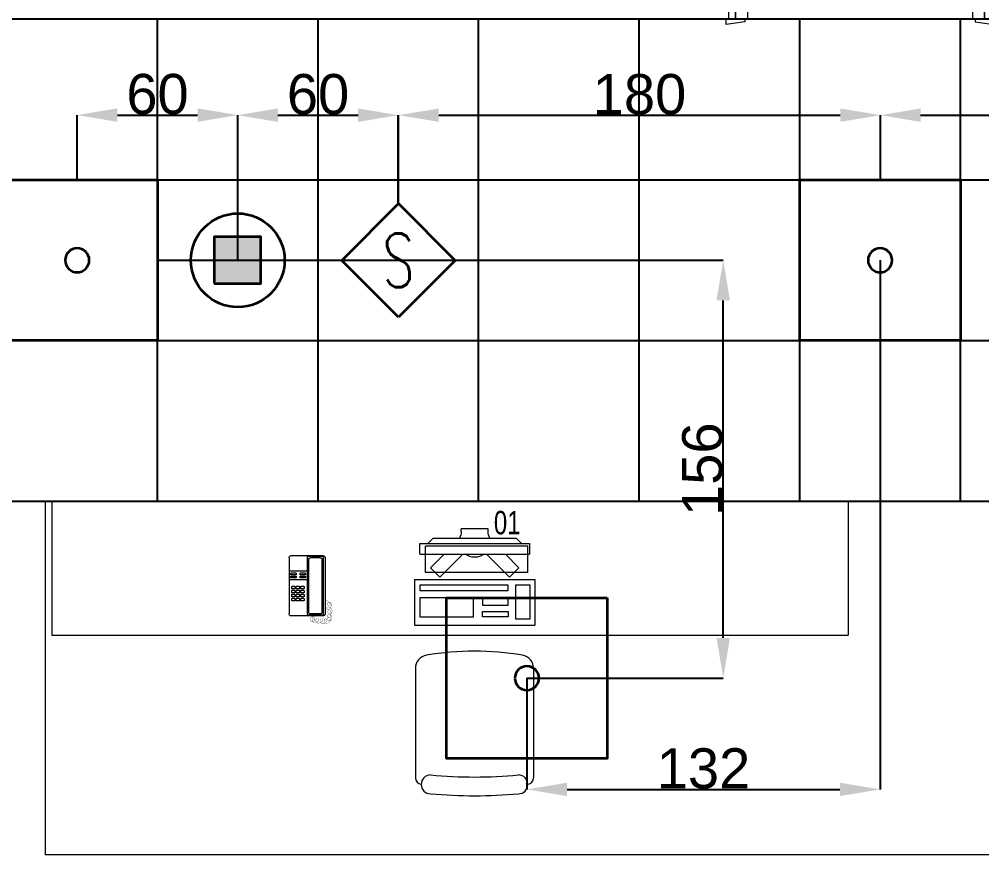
# Model space of a CAD drawing. Header units: inches. Extents: x -12418 to 57169, y -29325 to 19878.
# Drawn here: x 14101 to 17698, y -4067 to -947 of the extents above; entities that cross this region are included whole.
import ezdxf
from ezdxf.enums import TextEntityAlignment as Align

# ---------------------------------------------------------------- set-up
doc = ezdxf.new("R2010")
doc.units = ezdxf.units.IN
doc.header["$LTSCALE"] = 25
doc.header["$MEASUREMENT"] = 0
doc.header["$PDMODE"] = 3
doc.layers.get('0').update_dxf_attribs({"color": 8})
doc.layers.get('Defpoints').update_dxf_attribs({"color": 8})
for name, color, linetype, lineweight in [('00-Ground Floor$0$72_EGR_EQP_TAG', 142, 'Continuous', 5), ('00-Ground Floor$0$LOADING', 253, 'Continuous', 5), ('00-Ground Floor$0$Walls', 251, 'Continuous', 5), ('00-Ground Floor$0$Wooden Joinery', 251, 'Continuous', 5), ('E-DIM', 6, 'Continuous', 18), ('E-LITE-CIRC-NUMB', 6, 'Continuous', 25), ('E-LITE-CLNG', 150, 'Continuous', 35), ('E-LITE-CTRL', 6, 'Continuous', 25), ('F-ALRM-CLNG @ 100', 33, 'Continuous', 35), ('T-INTC-CLNG @ 100', 33, 'Continuous', 35), ('T-INTC-DEVC-NUMB', 2, 'Continuous', 25)]:
    doc.layers.add(name, color=color, linetype=linetype, lineweight=lineweight)
doc.layers.add('00-Ground Floor$0$False Ceiling', color=251, linetype='Continuous')
doc.styles.add('00-Ground Floor$0$X3G_ENTITY_257CFD', font='swisscl.ttf', dxfattribs={"height": 200})
doc.styles.add('DC_Simplex', font='SIMPLEX.shx', dxfattribs={"width": 0.7})
doc.styles.get("Standard").update_dxf_attribs({"font": 'arial.ttf'})
doc.dimstyles.get("Standard").update_dxf_attribs({"dimtxt": 150, "dimasz": 150, "dimexe": 0.18, "dimexo": 0.0625, "dimgap": 1, "dimtad": 1, "dimdec": 0, "dimlfac": 0.1, "dimzin": 0, "dimdsep": 46, "dimtxsty": 'Standard', "dimcen": 0.09, "dimclrd": 256, "dimclrt": 7, "dimadec": 0, "dimazin": 0, "dimtfac": 1, "dimtdec": 0, "dimtofl": 0, "dimtmove": 0, "dimatfit": 3, "dimfxl": 1, "dimtolj": 1, "dimtzin": 0, "dimarcsym": 0})

# ---------------------------------------------------------------- blocks, each defined once
blk = doc.blocks.new('00-Ground Floor$0$A$C72370EFE')
at = {"layer": '00-Ground Floor$0$Wooden Joinery'}
for p, q in [((-0.01, -0.03), (-0.01, -0.07)), ((0, -0.03), (-0.01, -0.03)), ((0.04, -0.03), (0.05, -0.03)), ((0.05, -0.03), (0.05, -0.07)), ((-0.05, -0.07), (-0.05, -0.16)), ((-0.03, -0.07), (-0.03, -0.16)), ((-0.01, -0.04), (-0.02, -0.04)), ((-0.01, -0.06), (-0.02, -0.06)), ((0, -0.07), (-0.01, -0.07)), ((0.04, -0.07), (0.05, -0.07)), ((0.05, -0.04), (0.06, -0.04)), ((0.05, -0.06), (0.06, -0.06)), ((0.07, -0.07), (0.07, -0.16)), ((0.09, -0.07), (0.09, -0.16)), ((-0.01, -0.17), (-0.02, -0.17)), ((-0.01, -0.17), (-0.01, -0.19)), ((0.05, -0.17), (0.06, -0.17)), ((0.05, -0.17), (0.05, -0.19)), ((-0.01, -0.19), (-0.02, -0.19)), ((0.05, -0.19), (0.06, -0.19))]:
    blk.add_line(p, q, dxfattribs=at)
for centre, radius, start, end in [((-0.02, -0.07), 0.03, 90, 180), ((-0.02, -0.07), 0.01, 90, 180), ((0.06, -0.07), 0.03, 0, 90), ((0.06, -0.07), 0.01, 0, 90), ((-0.02, -0.16), 0.03, 180, 270), ((-0.02, -0.16), 0.01, 180, 270), ((0.06, -0.16), 0.01, 270, 0), ((0.06, -0.16), 0.03, 270, 0)]:
    blk.add_arc(centre, radius, start, end, dxfattribs=at)
blk = doc.blocks.new('00-Ground Floor$0$A$C5DAD61B4')
at = {"layer": '00-Ground Floor$0$Wooden Joinery'}
for points in [[(80, 959.1), (80, 969.1), (10, 979.1), (10, 959.1)], [(940, 959.1), (940, 969.1), (1010, 979.1), (1010, 959.1)], [(70, 859.1), (70, 849.1), (0, 839.1), (0, 859.1)], [(120, 859.1), (120, 0), (80, 0), (80, 859.1)], [(950, 859.1), (950, 849.1), (1020, 839.1), (1020, 859.1)]]:
    blk.add_lwpolyline(points, close=True, dxfattribs=at)
for points in [[(45, 859.1), (45, 959.1), (20, 959.1), (20, 859.1), (45, 859.1)], [(45, 859.1), (80, 859.1), (80, 899.1), (90, 899.1), (90, 959.1), (45, 959.1), (45, 859.1)], [(975, 859.1), (940, 859.1), (940, 899.1), (930, 899.1), (930, 959.1), (975, 959.1), (975, 859.1)], [(975, 859.1), (975, 959.1), (1000, 959.1), (1000, 859.1), (975, 859.1)]]:
    blk.add_lwpolyline(points, dxfattribs=at)
blk.add_arc((80, 859.1), 860, 272.666, 0, dxfattribs=at)
at = {"layer": '00-Ground Floor$0$Wooden Joinery', "xscale": 999.9999999998854, "yscale": 999.9999999998854, "zscale": 999.9999999998854, "rotation": 180}
blk.add_blockref('00-Ground Floor$0$A$C72370EFE', (120, 0), dxfattribs=at)
blk = doc.blocks.new('00-Ground Floor$0$DM20079-P')
at = {"color": 0}
for p, q in [((-0.0686, 0.217), (-0.0686, 0.008)), ((-0.0616, 0.225), (0.0594, 0.225)), ((-0.0616, 0.225), (-0.0616, 0)), ((-0.0616, 0.222), (-0.0016, 0.222)), ((-0.0496, 0.2175), (-0.0136, 0.2175)), ((-0.0016, 0.225), (-0.0016, 0)), ((0.0664, 0.217), (0.0664, 0.008)), ((-0.0616, 0.212), (-0.0565, 0.212)), ((-0.0566, 0.2105), (-0.0566, 0.0145)), ((-0.0068, 0.212), (-0.0016, 0.212)), ((-0.0066, 0.2105), (-0.0066, 0.0145)), ((-0.0016, 0.1675), (0.0664, 0.1675)), ((-0.0016, 0.135), (0.0664, 0.135)), ((-0.0616, 0.013), (-0.0565, 0.013)), ((-0.0616, 0.003), (-0.0016, 0.003)), ((-0.0594, 0), (0.0594, 0)), ((-0.0496, 0.0075), (-0.0136, 0.0075)), ((-0.0068, 0.013), (-0.0016, 0.013))]:
    blk.add_line(p, q, dxfattribs=at)
for points in [[(0.0074, 0.1605, 0.414214), (0.0054, 0.1585), (0.0054, 0.1555, 0.414214), (0.0074, 0.1535), (0.0234, 0.1535, 0.414214), (0.0254, 0.1555), (0.0254, 0.1585, 0.414214), (0.0234, 0.1605)], [(0.0234, 0.142, 0.414214), (0.0254, 0.144), (0.0254, 0.147, 0.414214), (0.0234, 0.149), (0.0074, 0.149, 0.414214), (0.0054, 0.147), (0.0054, 0.144, 0.414214), (0.0074, 0.142)], [(0.0574, 0.1535, 0.414214), (0.0594, 0.1555), (0.0594, 0.1585, 0.414214), (0.0574, 0.1605), (0.0414, 0.1605, 0.414214), (0.0394, 0.1585), (0.0394, 0.1555, 0.414214), (0.0414, 0.1535)], [(0.0574, 0.142, 0.414214), (0.0594, 0.144), (0.0594, 0.147, 0.414214), (0.0574, 0.149), (0.0414, 0.149, 0.414214), (0.0394, 0.147), (0.0394, 0.144, 0.414214), (0.0414, 0.142)], [(0.0104, 0.103, 0.414214), (0.0124, 0.101), (0.0204, 0.101, 0.414214), (0.0224, 0.103), (0.0224, 0.109, 0.414214), (0.0204, 0.111), (0.0124, 0.111, 0.414214), (0.0104, 0.109)], [(0.0274, 0.103, 0.414214), (0.0294, 0.101), (0.0374, 0.101, 0.414214), (0.0394, 0.103), (0.0394, 0.109, 0.414214), (0.0374, 0.111), (0.0294, 0.111, 0.414214), (0.0274, 0.109)], [(0.0444, 0.103, 0.414214), (0.0464, 0.101), (0.0544, 0.101, 0.414214), (0.0564, 0.103), (0.0564, 0.109, 0.414214), (0.0544, 0.111), (0.0464, 0.111, 0.414214), (0.0444, 0.109)], [(0.0104, 0.088, 0.414214), (0.0124, 0.086), (0.0204, 0.086, 0.414214), (0.0224, 0.088), (0.0224, 0.094, 0.414214), (0.0204, 0.096), (0.0124, 0.096, 0.414214), (0.0104, 0.094)], [(0.0104, 0.073, 0.414214), (0.0124, 0.071), (0.0204, 0.071, 0.414214), (0.0224, 0.073), (0.0224, 0.079, 0.414214), (0.0204, 0.081), (0.0124, 0.081, 0.414214), (0.0104, 0.079)], [(0.0274, 0.088, 0.414214), (0.0294, 0.086), (0.0374, 0.086, 0.414214), (0.0394, 0.088), (0.0394, 0.094, 0.414214), (0.0374, 0.096), (0.0294, 0.096, 0.414214), (0.0274, 0.094)], [(0.0274, 0.073, 0.414214), (0.0294, 0.071), (0.0374, 0.071, 0.414214), (0.0394, 0.073), (0.0394, 0.079, 0.414214), (0.0374, 0.081), (0.0294, 0.081, 0.414214), (0.0274, 0.079)], [(0.0444, 0.088, 0.414214), (0.0464, 0.086), (0.0544, 0.086, 0.414214), (0.0564, 0.088), (0.0564, 0.094, 0.414214), (0.0544, 0.096), (0.0464, 0.096, 0.414214), (0.0444, 0.094)], [(0.0444, 0.073, 0.414214), (0.0464, 0.071), (0.0544, 0.071, 0.414214), (0.0564, 0.073), (0.0564, 0.079, 0.414214), (0.0544, 0.081), (0.0464, 0.081, 0.414214), (0.0444, 0.079)], [(0.0104, 0.058, 0.414214), (0.0124, 0.056), (0.0204, 0.056, 0.414214), (0.0224, 0.058), (0.0224, 0.064, 0.414214), (0.0204, 0.066), (0.0124, 0.066, 0.414214), (0.0104, 0.064)], [(0.0274, 0.058, 0.414214), (0.0294, 0.056), (0.0374, 0.056, 0.414214), (0.0394, 0.058), (0.0394, 0.064, 0.414214), (0.0374, 0.066), (0.0294, 0.066, 0.414214), (0.0274, 0.064)], [(0.0444, 0.058, 0.414214), (0.0464, 0.056), (0.0544, 0.056, 0.414214), (0.0564, 0.058), (0.0564, 0.064, 0.414214), (0.0544, 0.066), (0.0464, 0.066, 0.414214), (0.0444, 0.064)]]:
    blk.add_lwpolyline(points, format="xyb", close=True, dxfattribs=at)
at = {"color": 0, "const_width": 0.001}
blk.add_lwpolyline([(-0.0686, 0.059, 0.184574), (-0.0861, 0.0478, 1.44364), (-0.0769, 0.0452, 0.837915), (-0.0907, 0.0465, 0.30536), (-0.0835, 0.0248, 1.584726), (-0.0815, 0.034, 0.253153), (-0.094, 0.0228, 0.874198), (-0.0776, 0.0142, 0.915253), (-0.0897, 0.0168, 0.223821), (-0.0874, -0.0011, 1.703343), (-0.0796, 0.005, 0.588962), (-0.0934, -0.0114, 0.717795), (-0.0769, -0.0108, 0.983104), (-0.0875, -0.0075, 0.326362), (-0.0815, -0.0259, 0.758716), (-0.0657, -0.0134, 0.906186), (-0.0743, -0.016, 0.189488), (-0.067, -0.0272, 0.7948), (-0.0506, -0.0127, 1.223996), (-0.0585, -0.0193, 0.072149), (-0.0473, -0.0259, 0.645886), (-0.0341, -0.0134, 1.366917), (-0.042, -0.0193, 0.078415), (-0.0315, -0.0246, 0.723006), (-0.0229, -0.0127, 1.105484), (-0.0289, -0.018, 0.327892), (-0.017, -0.0193, 0.446638), (-0.0144, -0.0068, 0.327263), (-0.0269, -0.0029, 1.240441), (-0.0229, -0.0094, 0.611307), (-0.0278, 0.0075)], format="xyb", dxfattribs=at)
at = {"color": 0}
for centre, radius, start, end in [((-0.0605, 0.217), 0.00813, 97.9633, 179.6649), ((-0.0496, 0.2105), 0.007, 90, 180), ((-0.0136, 0.2105), 0.007, 0, 90), ((0.0582, 0.217), 0.00813, 0.3351, 82.0367), ((-0.0605, 0.008), 0.00813, 180.3351, 277.9633), ((-0.0496, 0.0145), 0.007, 180, 270), ((-0.0136, 0.0145), 0.007, 270, 0), ((0.0582, 0.008), 0.00813, 277.9633, 359.6649)]:
    blk.add_arc(centre, radius, start, end, dxfattribs=at)
blk = doc.blocks.new('00-Ground Floor$0$GF21021-P')
for p, q in [((-0.2207, 0.4756), (-0.2207, 0.0675)), ((0.2205, 0.4756), (0.2205, 0.0675))]:
    blk.add_line(p, q)
for centre, radius, start, end in [((-0.0001, -0.5295), 1.0695, 80.3671, 99.6329), ((-0.1707, 0.4756), 0.05, 99.6329, 180), ((0.1705, 0.4756), 0.05, 0, 80.3671), ((-0.1643, 0.0425), 0.0351, 90, 270), ((0, 1.8467), 1.7767, 264.6946, 275.3053), ((0.1641, 0.0425), 0.0351, 270, 90), ((-0.1957, 0.0675), 0.025, 180, 261.4721), ((0.1955, 0.0675), 0.025, 278.5279, 0), ((0, 1.8314), 1.8314, 264.8532, 275.147)]:
    blk.add_arc(centre, radius, start, end)
blk = doc.blocks.new('00-Ground Floor$0$ITCWLS1-P')
at = {"layer": '00-Ground Floor$0$LOADING'}
for p, q in [((-0.17, 0.45), (-0.17, 0)), ((-0.17, 0.45), (0, 0.45)), ((0, 0.45), (0, 0)), ((-0.3251, 0.38, 0), (-0.3051, 0.4, 0)), ((-0.2651, 0.43, 0), (-0.3051, 0.43, 0)), ((-0.3051, 0.43, 0), (-0.3051, 0.02, 0)), ((-0.197, 0.4094), (-0.295, 0.4094)), ((-0.295, 0.0264), (-0.295, 0.4094)), ((-0.2651, 0.43, 0), (-0.2651, 0.02, 0)), ((-0.197, 0.0264), (-0.197, 0.4094)), ((-0.1496, 0.4305), (-0.1291, 0.4305)), ((-0.1291, 0.4305), (-0.1291, 0.4089)), ((-0.3251, 0.38, 0), (-0.3251, 0.07, 0)), ((-0.3503, 0.275), (-0.3596, 0.275)), ((-0.3596, 0.175), (-0.3596, 0.275)), ((-0.3503, 0.175), (-0.3596, 0.175)), ((-0.3251, 0.07, 0), (-0.3051, 0.05, 0)), ((-0.3051, 0.02, 0), (-0.2651, 0.02, 0)), ((-0.197, 0.0264), (-0.295, 0.0264)), ((-0.17, 0), (0, 0))]:
    blk.add_line(p, q, dxfattribs=at)
at = {"layer": '00-Ground Floor$0$LOADING', "extrusion": (2.48281e-10, 3.18408e-10, -1)}
for p, q in [((-0.2651, 0.3395), (-0.2144, 0.3902)), ((-0.1791, 0.3548), (-0.2144, 0.3902)), ((-0.2651, 0.2688), (-0.1791, 0.3548))]:
    blk.add_line(p, q, dxfattribs=at)
at = {"layer": '00-Ground Floor$0$LOADING', "extrusion": (2.48281e-10, -3.18408e-10, -1)}
for p, q in [((-0.2651, 0.1812), (-0.1791, 0.0952)), ((-0.2651, 0.1105), (-0.2144, 0.0598)), ((-0.1791, 0.0952), (-0.2144, 0.0598))]:
    blk.add_line(p, q, dxfattribs=at)
at = {"layer": '00-Ground Floor$0$LOADING'}
for points in [[(-0.1291, 0.4089), (-0.1291, 0.1), (-0.1496, 0.1), (-0.1496, 0.4305)], [(-0.1496, 0.1), (-0.1496, 0.1), (-0.1496, 0.1), (-0.1496, 0.1), (-0.1496, 0.1), (-0.1496, 0.1), (-0.1496, 0.1), (-0.1496, 0.1), (-0.1496, 0.1)], [(-0.1496, 0.1), (-0.1496, 0.1), (-0.1496, 0.1), (-0.1496, 0.1), (-0.1496, 0.1), (-0.1496, 0.1), (-0.1496, 0.1), (-0.1496, 0.1), (-0.1496, 0.1), (-0.1496, 0.1), (-0.1496, 0.1), (-0.1496, 0.1), (-0.1496, 0.1), (-0.1496, 0.1), (-0.1496, 0.1), (-0.1496, 0.1), (-0.1496, 0.1), (-0.1496, 0.1)], [(-0.1496, 0.1), (-0.1496, 0.1), (-0.1496, 0.1), (-0.1496, 0.1), (-0.1496, 0.1), (-0.1496, 0.1), (-0.1496, 0.1), (-0.1496, 0.1), (-0.1496, 0.1), (-0.1496, 0.1)], [(-0.1496, 0.1), (-0.1496, 0.1), (-0.1496, 0.1), (-0.1496, 0.1), (-0.1496, 0.1), (-0.1496, 0.1), (-0.1496, 0.1)], [(-0.1496, 0.1), (-0.1496, 0.1), (-0.1496, 0.1), (-0.1496, 0.1), (-0.1496, 0.1), (-0.1496, 0.1), (-0.1496, 0.1), (-0.1496, 0.1), (-0.1496, 0.1), (-0.1496, 0.1)], [(-0.1496, 0.1), (-0.1496, 0.1), (-0.1496, 0.1), (-0.1496, 0.1), (-0.1496, 0.1), (-0.1496, 0.1), (-0.1496, 0.1), (-0.1496, 0.1), (-0.1496, 0.1), (-0.1496, 0.1), (-0.1496, 0.1), (-0.1496, 0.1), (-0.1496, 0.1), (-0.1496, 0.1), (-0.1496, 0.1)], [(-0.1496, 0.1), (-0.1496, 0.1), (-0.1496, 0.1), (-0.1496, 0.1), (-0.1496, 0.1), (-0.1496, 0.1), (-0.1496, 0.1), (-0.1496, 0.1), (-0.1496, 0.1), (-0.1496, 0.1)], [(-0.1496, 0.1), (-0.1496, 0.1), (-0.1496, 0.1), (-0.1496, 0.1), (-0.1496, 0.1), (-0.1496, 0.1), (-0.1496, 0.1), (-0.1496, 0.1), (-0.1496, 0.1), (-0.1496, 0.1)], [(-0.1496, 0.1), (-0.1496, 0.1), (-0.1496, 0.1), (-0.1496, 0.1), (-0.1496, 0.1), (-0.1496, 0.1), (-0.1496, 0.1), (-0.1496, 0.1), (-0.1496, 0.1), (-0.1496, 0.1), (-0.1496, 0.1), (-0.1496, 0.1), (-0.1496, 0.1), (-0.1496, 0.1), (-0.1496, 0.1), (-0.1496, 0.1), (-0.1496, 0.1), (-0.1496, 0.1), (-0.1496, 0.1), (-0.1496, 0.1), (-0.1496, 0.1), (-0.1496, 0.1), (-0.1496, 0.1), (-0.1496, 0.1), (-0.1496, 0.1), (-0.1496, 0.1), (-0.1496, 0.1), (-0.1496, 0.1), (-0.1496, 0.1), (-0.1496, 0.1), (-0.1496, 0.1), (-0.1496, 0.1), (-0.1496, 0.1), (-0.1496, 0.1), (-0.1496, 0.1), (-0.1496, 0.1), (-0.1496, 0.1), (-0.1496, 0.1), (-0.1496, 0.1), (-0.1496, 0.1), (-0.1496, 0.1), (-0.1496, 0.1), (-0.1496, 0.1), (-0.1496, 0.1), (-0.1496, 0.1), (-0.1496, 0.1), (-0.1496, 0.1), (-0.1496, 0.1), (-0.1496, 0.1), (-0.1496, 0.1), (-0.1496, 0.1), (-0.1496, 0.1), (-0.1496, 0.1), (-0.1496, 0.1)], [(-0.1496, 0.1), (-0.1496, 0.1), (-0.1496, 0.1), (-0.1496, 0.1), (-0.1496, 0.1), (-0.1496, 0.1), (-0.1496, 0.1), (-0.1496, 0.1), (-0.1496, 0.1), (-0.1496, 0.1), (-0.1496, 0.1), (-0.1496, 0.1), (-0.1496, 0.1), (-0.1496, 0.1), (-0.1496, 0.1), (-0.1496, 0.1), (-0.1496, 0.1), (-0.1496, 0.1), (-0.1496, 0.1), (-0.1496, 0.1), (-0.1496, 0.1), (-0.1496, 0.1), (-0.1496, 0.1), (-0.1496, 0.1), (-0.1496, 0.1), (-0.1496, 0.1), (-0.1496, 0.1), (-0.1496, 0.1), (-0.1496, 0.1), (-0.1496, 0.1), (-0.1496, 0.1), (-0.1496, 0.1), (-0.1496, 0.1), (-0.1496, 0.1), (-0.1496, 0.1), (-0.1496, 0.1), (-0.1496, 0.1), (-0.1496, 0.1), (-0.1496, 0.1), (-0.1496, 0.1), (-0.1496, 0.1), (-0.1496, 0.1), (-0.1496, 0.1), (-0.1496, 0.1), (-0.1496, 0.1), (-0.1496, 0.1), (-0.1496, 0.1), (-0.1496, 0.1), (-0.1496, 0.1), (-0.1496, 0.1), (-0.1496, 0.1), (-0.1496, 0.1), (-0.1496, 0.1), (-0.1496, 0.1), (-0.1496, 0.1), (-0.1496, 0.1), (-0.1496, 0.1), (-0.1496, 0.1), (-0.1496, 0.1), (-0.1496, 0.1), (-0.1496, 0.1), (-0.1496, 0.1), (-0.1496, 0.1), (-0.1496, 0.1), (-0.1496, 0.1), (-0.1496, 0.1), (-0.1496, 0.1), (-0.1496, 0.1), (-0.1496, 0.1), (-0.1496, 0.1), (-0.1496, 0.1), (-0.1496, 0.1), (-0.1496, 0.1), (-0.1496, 0.1), (-0.1496, 0.1), (-0.1496, 0.1), (-0.1496, 0.1), (-0.1496, 0.1), (-0.1496, 0.1), (-0.1496, 0.1), (-0.1496, 0.1), (-0.1496, 0.1), (-0.1496, 0.1), (-0.1496, 0.1), (-0.1496, 0.1), (-0.1496, 0.1), (-0.1496, 0.1), (-0.1496, 0.1), (-0.1496, 0.1)], [(-0.1496, 0.1), (-0.1496, 0.1), (-0.1496, 0.1), (-0.1496, 0.1), (-0.1496, 0.1), (-0.1496, 0.1), (-0.1496, 0.1), (-0.1496, 0.1), (-0.1496, 0.1), (-0.1496, 0.1), (-0.1496, 0.1), (-0.1496, 0.1)], [(-0.1496, 0.1), (-0.1496, 0.1), (-0.1496, 0.1), (-0.1496, 0.1), (-0.1496, 0.1), (-0.1496, 0.1), (-0.1496, 0.1)], [(-0.1496, 0.1), (-0.1496, 0.1), (-0.1496, 0.1), (-0.1496, 0.1), (-0.1496, 0.1), (-0.1496, 0.1), (-0.1496, 0.1), (-0.1496, 0.1), (-0.1496, 0.1), (-0.1496, 0.1), (-0.1496, 0.1), (-0.1496, 0.1), (-0.1496, 0.1), (-0.1496, 0.1), (-0.1496, 0.1), (-0.1496, 0.1), (-0.1496, 0.1)], [(-0.1496, 0.1), (-0.1496, 0.1), (-0.1496, 0.1), (-0.1496, 0.1), (-0.1496, 0.1), (-0.1496, 0.1), (-0.1496, 0.1), (-0.1496, 0.1), (-0.1496, 0.1), (-0.1496, 0.1), (-0.1496, 0.1), (-0.1496, 0.1), (-0.1496, 0.1), (-0.1496, 0.1), (-0.1496, 0.1), (-0.1496, 0.1), (-0.1496, 0.1), (-0.1496, 0.1), (-0.1496, 0.1), (-0.1496, 0.1), (-0.1496, 0.1), (-0.1496, 0.1), (-0.1496, 0.1), (-0.1496, 0.1), (-0.1496, 0.1), (-0.1496, 0.1), (-0.1496, 0.1), (-0.1496, 0.1), (-0.1496, 0.1), (-0.1496, 0.1), (-0.1496, 0.1), (-0.1496, 0.1), (-0.1496, 0.1), (-0.1496, 0.1), (-0.1496, 0.1), (-0.1496, 0.1), (-0.1496, 0.1), (-0.1496, 0.1), (-0.1496, 0.1), (-0.1496, 0.1), (-0.1496, 0.1), (-0.1496, 0.1), (-0.1496, 0.1), (-0.1496, 0.1), (-0.1496, 0.1), (-0.1496, 0.1), (-0.1496, 0.1), (-0.1496, 0.1), (-0.1496, 0.1), (-0.1496, 0.1), (-0.1496, 0.1), (-0.1496, 0.1), (-0.1496, 0.1), (-0.1496, 0.1), (-0.1496, 0.1), (-0.1496, 0.1), (-0.1496, 0.1), (-0.1496, 0.1), (-0.1496, 0.1), (-0.1496, 0.1), (-0.1496, 0.1), (-0.1496, 0.1), (-0.1496, 0.1), (-0.1496, 0.1), (-0.1496, 0.1), (-0.1496, 0.1), (-0.1496, 0.1), (-0.1496, 0.1), (-0.1496, 0.1), (-0.1496, 0.1), (-0.1496, 0.1), (-0.1496, 0.1), (-0.1496, 0.1), (-0.1496, 0.1), (-0.1496, 0.1), (-0.1496, 0.1), (-0.1496, 0.1), (-0.1496, 0.1), (-0.1496, 0.1), (-0.1496, 0.1), (-0.1496, 0.1), (-0.1496, 0.1), (-0.1496, 0.1), (-0.1496, 0.1), (-0.1496, 0.1), (-0.1496, 0.1), (-0.1496, 0.1), (-0.1496, 0.1), (-0.1496, 0.1), (-0.1496, 0.1), (-0.1496, 0.1), (-0.1496, 0.1), (-0.1496, 0.1), (-0.1496, 0.1), (-0.1496, 0.1), (-0.1496, 0.1), (-0.1496, 0.1), (-0.1496, 0.1), (-0.1496, 0.1), (-0.1496, 0.1), (-0.1496, 0.1), (-0.1496, 0.1), (-0.1496, 0.1), (-0.1496, 0.1), (-0.1496, 0.1), (-0.1496, 0.1), (-0.1496, 0.1), (-0.1496, 0.1), (-0.1496, 0.1), (-0.1496, 0.1), (-0.1496, 0.1)], [(-0.1496, 0.1), (-0.1496, 0.1), (-0.1496, 0.1), (-0.1496, 0.1), (-0.1496, 0.1), (-0.1496, 0.1), (-0.1496, 0.1), (-0.1496, 0.1)]]:
    blk.add_lwpolyline(points, dxfattribs=at)
for points in [[(-0.1019, 0.4305), (-0.0304, 0.4305), (-0.0304, 0.2294), (-0.1019, 0.2294)], [(-0.1019, 0.1954), (-0.0747, 0.1954), (-0.0747, 0.1), (-0.1019, 0.1)], [(-0.0304, 0.1954), (-0.0508, 0.1954), (-0.0508, 0.1), (-0.0304, 0.1)], [(-0.1496, 0.1), (-0.1496, 0.1), (-0.1496, 0.1), (-0.1496, 0.1), (-0.1496, 0.1), (-0.1496, 0.1), (-0.1496, 0.1), (-0.1496, 0.1), (-0.1496, 0.1), (-0.1496, 0.1), (-0.1496, 0.1), (-0.1496, 0.1), (-0.1496, 0.1), (-0.1496, 0.1), (-0.1496, 0.1), (-0.1496, 0.1), (-0.1496, 0.1), (-0.1496, 0.1), (-0.1496, 0.1), (-0.1496, 0.1), (-0.1496, 0.1), (-0.1496, 0.1), (-0.1496, 0.1), (-0.1496, 0.1), (-0.1496, 0.1), (-0.1496, 0.1), (-0.1496, 0.1), (-0.1496, 0.1), (-0.1496, 0.1), (-0.1496, 0.1), (-0.1496, 0.1), (-0.1496, 0.1), (-0.1496, 0.1), (-0.1496, 0.1), (-0.1496, 0.1), (-0.1496, 0.1), (-0.1496, 0.1), (-0.1496, 0.1), (-0.1496, 0.1), (-0.1496, 0.1), (-0.1496, 0.1), (-0.1496, 0.1), (-0.1496, 0.1), (-0.1496, 0.1), (-0.1496, 0.1), (-0.1496, 0.1), (-0.1496, 0.1), (-0.1496, 0.1), (-0.1496, 0.1), (-0.1496, 0.1), (-0.1496, 0.1), (-0.1496, 0.1), (-0.1496, 0.1), (-0.1496, 0.1), (-0.1496, 0.1), (-0.1496, 0.1), (-0.1496, 0.1), (-0.1496, 0.1), (-0.1496, 0.1), (-0.1496, 0.1), (-0.1496, 0.1), (-0.1496, 0.1), (-0.1496, 0.1), (-0.1496, 0.1), (-0.1496, 0.1), (-0.1496, 0.1), (-0.1496, 0.1), (-0.1496, 0.1), (-0.1496, 0.1), (-0.1496, 0.1), (-0.1496, 0.1), (-0.1496, 0.1), (-0.1496, 0.1), (-0.1496, 0.1), (-0.1496, 0.1), (-0.1496, 0.1), (-0.1496, 0.1), (-0.1496, 0.1), (-0.1496, 0.1), (-0.1496, 0.1), (-0.1496, 0.1), (-0.1496, 0.1), (-0.1496, 0.1), (-0.1496, 0.1), (-0.1496, 0.1), (-0.1496, 0.1), (-0.1496, 0.1), (-0.1496, 0.1), (-0.1496, 0.1), (-0.1496, 0.1), (-0.1496, 0.1), (-0.1496, 0.1), (-0.1496, 0.1), (-0.1496, 0.1), (-0.1496, 0.1), (-0.1496, 0.1), (-0.1496, 0.1), (-0.1496, 0.1), (-0.1496, 0.1), (-0.1496, 0.1), (-0.1496, 0.1), (-0.1496, 0.1), (-0.1496, 0.1), (-0.1496, 0.1), (-0.1496, 0.1), (-0.1496, 0.1), (-0.1496, 0.1), (-0.1496, 0.1), (-0.1496, 0.1), (-0.1496, 0.1), (-0.1496, 0.1), (-0.1496, 0.1), (-0.1496, 0.1), (-0.1496, 0.1), (-0.1496, 0.1), (-0.1496, 0.1), (-0.1496, 0.1), (-0.1496, 0.1), (-0.1496, 0.1), (-0.1496, 0.1), (-0.1496, 0.1), (-0.1496, 0.1), (-0.1496, 0.1), (-0.1496, 0.1), (-0.1496, 0.1), (-0.1496, 0.1), (-0.1496, 0.1), (-0.1496, 0.1), (-0.1496, 0.1), (-0.1496, 0.1), (-0.1496, 0.1), (-0.1496, 0.1), (-0.1496, 0.1), (-0.1496, 0.1), (-0.1496, 0.1), (-0.1496, 0.1), (-0.1496, 0.1), (-0.1496, 0.1), (-0.1496, 0.1), (-0.1496, 0.1), (-0.1496, 0.1), (-0.1496, 0.1), (-0.1496, 0.1), (-0.1496, 0.1), (-0.1496, 0.1), (-0.1496, 0.1), (-0.1496, 0.1), (-0.1496, 0.1), (-0.1496, 0.1), (-0.1496, 0.1), (-0.1496, 0.1), (-0.1496, 0.1), (-0.1496, 0.1), (-0.1496, 0.1), (-0.1496, 0.1), (-0.1496, 0.1), (-0.1496, 0.1), (-0.1496, 0.1), (-0.1496, 0.1), (-0.1496, 0.1), (-0.1496, 0.1), (-0.1496, 0.1), (-0.1496, 0.1), (-0.1496, 0.1), (-0.1496, 0.1), (-0.1496, 0.1), (-0.1496, 0.1), (-0.1496, 0.1), (-0.1496, 0.1), (-0.1496, 0.1), (-0.1496, 0.1), (-0.1496, 0.1), (-0.1496, 0.1), (-0.1496, 0.1), (-0.1496, 0.1), (-0.1496, 0.1), (-0.1496, 0.1), (-0.1496, 0.1), (-0.1496, 0.1), (-0.1496, 0.1), (-0.1496, 0.1), (-0.1496, 0.1), (-0.1496, 0.1), (-0.1496, 0.1), (-0.1496, 0.1), (-0.1496, 0.1), (-0.1496, 0.1), (-0.1496, 0.1), (-0.1496, 0.1), (-0.1496, 0.1), (-0.1496, 0.1), (-0.1496, 0.1), (-0.1496, 0.1), (-0.1496, 0.1), (-0.1496, 0.1), (-0.1496, 0.1), (-0.1496, 0.1), (-0.1496, 0.1), (-0.1496, 0.1), (-0.1496, 0.1), (-0.1496, 0.1), (-0.1496, 0.1), (-0.1496, 0.1), (-0.1496, 0.1), (-0.1496, 0.1), (-0.1496, 0.1), (-0.1496, 0.1), (-0.1496, 0.1), (-0.1496, 0.1), (-0.1496, 0.1), (-0.1496, 0.1), (-0.1496, 0.1), (-0.1496, 0.1), (-0.1496, 0.1), (-0.1496, 0.1), (-0.1496, 0.1), (-0.1496, 0.1), (-0.1496, 0.1), (-0.1496, 0.1), (-0.1496, 0.1), (-0.1496, 0.1), (-0.1496, 0.1), (-0.1496, 0.1), (-0.1496, 0.1), (-0.1496, 0.1), (-0.1496, 0.1), (-0.1496, 0.1), (-0.1496, 0.1), (-0.1496, 0.1), (-0.1496, 0.1), (-0.1496, 0.1), (-0.1496, 0.1), (-0.1496, 0.1), (-0.1496, 0.1), (-0.1496, 0.1), (-0.1496, 0.1), (-0.1496, 0.1), (-0.1496, 0.1), (-0.1496, 0.1), (-0.1496, 0.1), (-0.1496, 0.1), (-0.1496, 0.1), (-0.1496, 0.1), (-0.1496, 0.1), (-0.1496, 0.1), (-0.1496, 0.1), (-0.1496, 0.1), (-0.1496, 0.1), (-0.1496, 0.1), (-0.1496, 0.1), (-0.1496, 0.1), (-0.1496, 0.1), (-0.1496, 0.1), (-0.1496, 0.1), (-0.1496, 0.1), (-0.1496, 0.1), (-0.1496, 0.1), (-0.1496, 0.1), (-0.1496, 0.1), (-0.1496, 0.1), (-0.1496, 0.1), (-0.1496, 0.1), (-0.1496, 0.1), (-0.1496, 0.1), (-0.1496, 0.1), (-0.1496, 0.1), (-0.1496, 0.1), (-0.1496, 0.1), (-0.1496, 0.1), (-0.1496, 0.1), (-0.1496, 0.1), (-0.1496, 0.1), (-0.1496, 0.1), (-0.1496, 0.1), (-0.1496, 0.1), (-0.1496, 0.1), (-0.1496, 0.1)], [(-0.1496, 0.1), (-0.1496, 0.1), (-0.1496, 0.1), (-0.1496, 0.1), (-0.1496, 0.1), (-0.1496, 0.1), (-0.1496, 0.1), (-0.1496, 0.1), (-0.1496, 0.1), (-0.1496, 0.1), (-0.1496, 0.1), (-0.1496, 0.1), (-0.1496, 0.1), (-0.1496, 0.1), (-0.1496, 0.1), (-0.1496, 0.1), (-0.1496, 0.1), (-0.1496, 0.1), (-0.1496, 0.1), (-0.1496, 0.1), (-0.1496, 0.1), (-0.1496, 0.1), (-0.1496, 0.1), (-0.1496, 0.1), (-0.1496, 0.1), (-0.1496, 0.1), (-0.1496, 0.1), (-0.1496, 0.1), (-0.1496, 0.1), (-0.1496, 0.1), (-0.1496, 0.1), (-0.1496, 0.1), (-0.1496, 0.1), (-0.1496, 0.1), (-0.1496, 0.1), (-0.1496, 0.1), (-0.1496, 0.1), (-0.1496, 0.1), (-0.1496, 0.1), (-0.1496, 0.1), (-0.1496, 0.1), (-0.1496, 0.1), (-0.1496, 0.1), (-0.1496, 0.1), (-0.1496, 0.1), (-0.1496, 0.1), (-0.1496, 0.1), (-0.1496, 0.1), (-0.1496, 0.1), (-0.1496, 0.1), (-0.1496, 0.1), (-0.1496, 0.1), (-0.1496, 0.1), (-0.1496, 0.1), (-0.1496, 0.1), (-0.1496, 0.1), (-0.1496, 0.1), (-0.1496, 0.1), (-0.1496, 0.1), (-0.1496, 0.1), (-0.1496, 0.1), (-0.1496, 0.1), (-0.1496, 0.1), (-0.1496, 0.1), (-0.1496, 0.1), (-0.1496, 0.1), (-0.1496, 0.1), (-0.1496, 0.1), (-0.1496, 0.1), (-0.1496, 0.1), (-0.1496, 0.1), (-0.1496, 0.1), (-0.1496, 0.1), (-0.1496, 0.1), (-0.1496, 0.1), (-0.1496, 0.1), (-0.1496, 0.1), (-0.1496, 0.1), (-0.1496, 0.1), (-0.1496, 0.1), (-0.1496, 0.1), (-0.1496, 0.1), (-0.1496, 0.1), (-0.1496, 0.1), (-0.1496, 0.1), (-0.1496, 0.1), (-0.1496, 0.1), (-0.1496, 0.1), (-0.1496, 0.1), (-0.1496, 0.1), (-0.1496, 0.1), (-0.1496, 0.1), (-0.1496, 0.1), (-0.1496, 0.1), (-0.1496, 0.1), (-0.1496, 0.1), (-0.1496, 0.1), (-0.1496, 0.1), (-0.1496, 0.1), (-0.1496, 0.1), (-0.1496, 0.1), (-0.1496, 0.1), (-0.1496, 0.1), (-0.1496, 0.1), (-0.1496, 0.1), (-0.1496, 0.1), (-0.1496, 0.1), (-0.1496, 0.1), (-0.1496, 0.1), (-0.1496, 0.1), (-0.1496, 0.1), (-0.1496, 0.1), (-0.1496, 0.1), (-0.1496, 0.1), (-0.1496, 0.1), (-0.1496, 0.1), (-0.1496, 0.1), (-0.1496, 0.1), (-0.1496, 0.1), (-0.1496, 0.1), (-0.1496, 0.1), (-0.1496, 0.1), (-0.1496, 0.1), (-0.1496, 0.1), (-0.1496, 0.1), (-0.1496, 0.1), (-0.1496, 0.1), (-0.1496, 0.1), (-0.1496, 0.1), (-0.1496, 0.1), (-0.1496, 0.1), (-0.1496, 0.1), (-0.1496, 0.1), (-0.1496, 0.1), (-0.1496, 0.1), (-0.1496, 0.1), (-0.1496, 0.1), (-0.1496, 0.1), (-0.1496, 0.1), (-0.1496, 0.1), (-0.1496, 0.1), (-0.1496, 0.1), (-0.1496, 0.1), (-0.1496, 0.1), (-0.1496, 0.1), (-0.1496, 0.1), (-0.1496, 0.1), (-0.1496, 0.1), (-0.1496, 0.1), (-0.1496, 0.1), (-0.1496, 0.1), (-0.1496, 0.1), (-0.1496, 0.1), (-0.1496, 0.1), (-0.1496, 0.1), (-0.1496, 0.1), (-0.1496, 0.1), (-0.1496, 0.1), (-0.1496, 0.1), (-0.1496, 0.1), (-0.1496, 0.1), (-0.1496, 0.1), (-0.1496, 0.1), (-0.1496, 0.1), (-0.1496, 0.1), (-0.1496, 0.1), (-0.1496, 0.1), (-0.1496, 0.1), (-0.1496, 0.1), (-0.1496, 0.1), (-0.1496, 0.1), (-0.1496, 0.1), (-0.1496, 0.1), (-0.1496, 0.1), (-0.1496, 0.1), (-0.1496, 0.1), (-0.1496, 0.1), (-0.1496, 0.1), (-0.1496, 0.1), (-0.1496, 0.1), (-0.1496, 0.1), (-0.1496, 0.1), (-0.1496, 0.1), (-0.1496, 0.1), (-0.1496, 0.1), (-0.1496, 0.1), (-0.1496, 0.1), (-0.1496, 0.1), (-0.1496, 0.1), (-0.1496, 0.1), (-0.1496, 0.1), (-0.1496, 0.1), (-0.1496, 0.1), (-0.1496, 0.1), (-0.1496, 0.1), (-0.1496, 0.1), (-0.1496, 0.1), (-0.1496, 0.1), (-0.1496, 0.1), (-0.1496, 0.1), (-0.1496, 0.1), (-0.1496, 0.1), (-0.1496, 0.1), (-0.1496, 0.1), (-0.1496, 0.1), (-0.1496, 0.1), (-0.1496, 0.1), (-0.1496, 0.1), (-0.1496, 0.1), (-0.1496, 0.1), (-0.1496, 0.1), (-0.1496, 0.1), (-0.1496, 0.1), (-0.1496, 0.1)], [(-0.1496, 0.1), (-0.1496, 0.1), (-0.1496, 0.1), (-0.1496, 0.1), (-0.1496, 0.1), (-0.1496, 0.1), (-0.1496, 0.1), (-0.1496, 0.1), (-0.1496, 0.1), (-0.1496, 0.1), (-0.1496, 0.1), (-0.1496, 0.1), (-0.1496, 0.1), (-0.1496, 0.1), (-0.1496, 0.1), (-0.1496, 0.1), (-0.1496, 0.1), (-0.1496, 0.1), (-0.1496, 0.1), (-0.1496, 0.1), (-0.1496, 0.1), (-0.1496, 0.1), (-0.1496, 0.1), (-0.1496, 0.1), (-0.1496, 0.1), (-0.1496, 0.1), (-0.1496, 0.1), (-0.1496, 0.1), (-0.1496, 0.1), (-0.1496, 0.1), (-0.1496, 0.1), (-0.1496, 0.1), (-0.1496, 0.1), (-0.1496, 0.1), (-0.1496, 0.1), (-0.1496, 0.1), (-0.1496, 0.1), (-0.1496, 0.1), (-0.1496, 0.1), (-0.1496, 0.1), (-0.1496, 0.1), (-0.1496, 0.1), (-0.1496, 0.1), (-0.1496, 0.1), (-0.1496, 0.1), (-0.1496, 0.1), (-0.1496, 0.1), (-0.1496, 0.1), (-0.1496, 0.1), (-0.1496, 0.1), (-0.1496, 0.1), (-0.1496, 0.1), (-0.1496, 0.1), (-0.1496, 0.1), (-0.1496, 0.1), (-0.1496, 0.1), (-0.1496, 0.1), (-0.1496, 0.1), (-0.1496, 0.1), (-0.1496, 0.1), (-0.1496, 0.1), (-0.1496, 0.1), (-0.1496, 0.1), (-0.1496, 0.1), (-0.1496, 0.1), (-0.1496, 0.1), (-0.1496, 0.1), (-0.1496, 0.1), (-0.1496, 0.1), (-0.1496, 0.1), (-0.1496, 0.1), (-0.1496, 0.1), (-0.1496, 0.1), (-0.1496, 0.1), (-0.1496, 0.1), (-0.1496, 0.1), (-0.1496, 0.1), (-0.1496, 0.1), (-0.1496, 0.1), (-0.1496, 0.1), (-0.1496, 0.1), (-0.1496, 0.1), (-0.1496, 0.1), (-0.1496, 0.1), (-0.1496, 0.1), (-0.1496, 0.1), (-0.1496, 0.1), (-0.1496, 0.1), (-0.1496, 0.1), (-0.1496, 0.1), (-0.1496, 0.1), (-0.1496, 0.1), (-0.1496, 0.1), (-0.1496, 0.1), (-0.1496, 0.1), (-0.1496, 0.1), (-0.1496, 0.1), (-0.1496, 0.1), (-0.1496, 0.1), (-0.1496, 0.1), (-0.1496, 0.1), (-0.1496, 0.1), (-0.1496, 0.1), (-0.1496, 0.1), (-0.1496, 0.1), (-0.1496, 0.1), (-0.1496, 0.1), (-0.1496, 0.1), (-0.1496, 0.1), (-0.1496, 0.1), (-0.1496, 0.1), (-0.1496, 0.1), (-0.1496, 0.1), (-0.1496, 0.1), (-0.1496, 0.1), (-0.1496, 0.1), (-0.1496, 0.1), (-0.1496, 0.1), (-0.1496, 0.1), (-0.1496, 0.1), (-0.1496, 0.1), (-0.1496, 0.1), (-0.1496, 0.1), (-0.1496, 0.1), (-0.1496, 0.1), (-0.1496, 0.1), (-0.1496, 0.1), (-0.1496, 0.1), (-0.1496, 0.1), (-0.1496, 0.1), (-0.1496, 0.1), (-0.1496, 0.1), (-0.1496, 0.1), (-0.1496, 0.1), (-0.1496, 0.1), (-0.1496, 0.1), (-0.1496, 0.1), (-0.1496, 0.1), (-0.1496, 0.1), (-0.1496, 0.1), (-0.1496, 0.1), (-0.1496, 0.1), (-0.1496, 0.1), (-0.1496, 0.1), (-0.1496, 0.1), (-0.1496, 0.1), (-0.1496, 0.1), (-0.1496, 0.1), (-0.1496, 0.1), (-0.1496, 0.1), (-0.1496, 0.1), (-0.1496, 0.1), (-0.1496, 0.1), (-0.1496, 0.1), (-0.1496, 0.1), (-0.1496, 0.1), (-0.1496, 0.1), (-0.1496, 0.1), (-0.1496, 0.1), (-0.1496, 0.1), (-0.1496, 0.1), (-0.1496, 0.1), (-0.1496, 0.1), (-0.1496, 0.1), (-0.1496, 0.1), (-0.1496, 0.1), (-0.1496, 0.1), (-0.1496, 0.1), (-0.1496, 0.1), (-0.1496, 0.1), (-0.1496, 0.1), (-0.1496, 0.1), (-0.1496, 0.1), (-0.1496, 0.1), (-0.1496, 0.1), (-0.1496, 0.1), (-0.1496, 0.1), (-0.1496, 0.1), (-0.1496, 0.1), (-0.1496, 0.1), (-0.1496, 0.1), (-0.1496, 0.1), (-0.1496, 0.1), (-0.1496, 0.1), (-0.1496, 0.1), (-0.1496, 0.1), (-0.1496, 0.1), (-0.1496, 0.1), (-0.1496, 0.1), (-0.1496, 0.1), (-0.1496, 0.1), (-0.1496, 0.1), (-0.1496, 0.1), (-0.1496, 0.1), (-0.1496, 0.1), (-0.1496, 0.1), (-0.1496, 0.1), (-0.1496, 0.1), (-0.1496, 0.1), (-0.1496, 0.1), (-0.1496, 0.1), (-0.1496, 0.1), (-0.1496, 0.1), (-0.1496, 0.1), (-0.1496, 0.1), (-0.1496, 0.1), (-0.1496, 0.1), (-0.1496, 0.1), (-0.1496, 0.1), (-0.1496, 0.1), (-0.1496, 0.1), (-0.1496, 0.1), (-0.1496, 0.1), (-0.1496, 0.1), (-0.1496, 0.1), (-0.1496, 0.1), (-0.1496, 0.1), (-0.1496, 0.1), (-0.1496, 0.1)], [(-0.1496, 0.0727), (-0.0236, 0.0727), (-0.0236, 0.0182), (-0.1496, 0.0182)]]:
    blk.add_lwpolyline(points, close=True, dxfattribs=at)
for centre, radius, start, end in [((-0.3503, 0.325), 0.05, 270, 300.3093), ((-0.3089, 0.225), 0.0556, 321.9431, 38.0569), ((-0.3503, 0.125), 0.05, 59.6907, 90)]:
    blk.add_arc(centre, radius, start, end, dxfattribs=at)
blk = doc.blocks.new('00-Ground Floor$0$A$Ce9e1c4c3')
at = {"layer": '00-Ground Floor$0$False Ceiling', "color": 254, "linetype": 'Continuous'}
for p, q in [((-51182.1, -947.4, 0), (-87736.7, -947.4, 0)), ((-85382.1, -2747.4), (-85382.1, -947.4)), ((-84782.1, -2747.4), (-84782.1, -947.4)), ((-84182.1, -2747.4), (-84182.1, -947.4)), ((-83582.1, -2747.4), (-83582.1, -947.4)), ((-82982.1, -2747.4), (-82982.1, -947.4)), ((-82382.1, -2747.4), (-82382.1, -947.4)), ((-87736.7, -1547.4), (-51182.1, -1547.4)), ((-87736.7, -2147.4), (-51182.1, -2147.4)), ((-87736.7, -2747.4, 0), (-51182.1, -2747.4, 0))]:
    blk.add_line(p, q, dxfattribs=at)
blk = doc.blocks.new('00-Ground Floor')
at = {"layer": '00-Ground Floor$0$LOADING'}
for p, q in [((14222.9, -2747.4, 0), (17198.7, -2747.4, 0)), ((14222.9, -2747.4, 0), (14222.9, -3247.4, 0)), ((17198.7, -2747.4, 0), (17198.7, -3247.4, 0)), ((14222.9, -3247.4, 0), (17198.7, -3247.4, 0))]:
    blk.add_line(p, q, dxfattribs=at)
at = {"layer": '00-Ground Floor$0$Walls'}
for p, q in [((13607.9, -947.4, 0), (16752.9, -947.4, 0)), ((10397.9, -2747.4, 0), (14197.9, -2747.4, 0)), ((14197.9, -2747.4, 0), (14197.9, -4067.4, 0)), ((17797.7, -4067.4, 0), (14197.9, -4067.4, 0))]:
    blk.add_line(p, q, dxfattribs=at)
at = {"layer": '00-Ground Floor$0$False Ceiling', "color": 254}
blk.add_blockref('00-Ground Floor$0$A$Ce9e1c4c3', (100000, 0), dxfattribs=at)
at = {"layer": '00-Ground Floor$0$LOADING', "xscale": -1000, "yscale": 1000, "zscale": 1000}
for name, p, rotation in [('00-Ground Floor$0$ITCWLS1-P', (16028.1, -3209.9, 0), 89.99999999246123), ('00-Ground Floor$0$DM20079-P', (15175.8, -3175.8, 0), 359.9999934716078)]:
    blk.add_blockref(name, p, dxfattribs=dict(at, rotation=rotation))
at = {"layer": '00-Ground Floor$0$LOADING', "xscale": 1000, "yscale": 1000, "zscale": 1000}
blk.add_blockref('00-Ground Floor$0$GF21021-P', (15802.4, -3847.2, 0), dxfattribs=at)
at = {"layer": '00-Ground Floor$0$Wooden Joinery', "rotation": 180}
blk.add_blockref('00-Ground Floor$0$A$C5DAD61B4', (17752.9, 11.6, 0), dxfattribs=at)
at = {"layer": '00-Ground Floor$0$72_EGR_EQP_TAG', "insert": (15924.6, -2783.5, 0), "char_height": 87.47, "attachment_point": 2, "style": '00-Ground Floor$0$X3G_ENTITY_257CFD'}
blk.add_mtext('01', dxfattribs=at)
blk = doc.blocks.new('*U58')
blk.add_lwpolyline([(-300, 300), (-300, -300), (300, -300), (300, 300)], close=True)
blk.add_circle((0, 0), 45)
at = {"layer": 'E-LITE-CIRC-NUMB', "style": 'DC_Simplex', "width": 0.7, "flags": 8}
blk.add_attdef('CIRCUIT', text='', height=200, rotation=0, dxfattribs=at).set_placement((-473.9, 300), align=Align.RIGHT)
at = {"layer": 'E-LITE-CTRL', "style": 'DC_Simplex', "width": 0.7, "flags": 8}
blk.add_attdef('CONTROL', (1118.9, -935), '', height=200, rotation=360, dxfattribs=at)
blk = doc.blocks.new('*U60')
blk.add_lwpolyline([(-300, 300), (-300, -300), (300, -300), (300, 300)], close=True)
blk.add_circle((0, 0), 45)
at = {"layer": 'E-LITE-CIRC-NUMB', "style": 'DC_Simplex', "width": 0.7, "flags": 8}
blk.add_attdef('CIRCUIT', text='', height=200, rotation=0, dxfattribs=at).set_placement((-473.9, 300), align=Align.RIGHT)
at = {"layer": 'E-LITE-CTRL', "style": 'DC_Simplex', "width": 0.7, "flags": 8}
blk.add_attdef('CONTROL', (1118.9, -935), '', height=200, rotation=360, dxfattribs=at)
blk = doc.blocks.new('A$C5CF53093')
blk.add_lwpolyline([(0, -212.1), (-212.1, 0), (0, 212.1), (212.1, 0)], close=True)
blk = doc.blocks.new('*U206')
at = {"xscale": 0.01, "yscale": 0.01, "zscale": 0.01}
blk.add_blockref('A$C5CF53093', (0.007, -0.007), dxfattribs=at)
at = {"color": 6, "style": 'DC_Simplex', "width": 0.7, "flags": 8}
blk.add_attdef('TYPE', text='', height=2, rotation=360, dxfattribs=at).set_placement((0, 0), align=Align.MIDDLE_CENTER)
blk = doc.blocks.new('DC_PA-CL-Speaker')
blk.add_hatch(color=256).paths.add_polyline_path([(-0.883, -0.87), (0.865, -0.87), (0.865, 0.878), (-0.883, 0.878)])
blk.add_lwpolyline([(-0.883, -0.87), (0.865, -0.87), (0.865, 0.878), (-0.883, 0.878)], close=True)
blk.add_circle((0, 0), 1.75)
at = {"layer": 'T-INTC-DEVC-NUMB', "style": 'DC_Simplex', "width": 0.7}
blk.add_attdef('DC_CONTROL', (3.364, 2.471), '', height=2, rotation=360, dxfattribs=at)
blk = doc.blocks.new('*D293')
at = {"layer": 'Defpoints', "color": 0, "transparency": 16777216}
for p in [(14917.9, -1305.3), (14317.9, -1547.4), (14917.9, -1847.4)]:
    blk.add_point(p, dxfattribs=at)
at = {"layer": 'E-DIM', "color": 0, "lineweight": -2, "transparency": 16777216}
for p, q in [((14317.9, -1547.4), (14317.9, -1305.1)), ((14917.9, -1847.4), (14917.9, -1305.1))]:
    blk.add_line(p, q, dxfattribs=at)
at = {"layer": 'E-DIM', "lineweight": -2, "transparency": 16777216}
blk.add_line((14467.9, -1305.3), (14767.9, -1305.3), dxfattribs=at)
at = {"layer": 'E-DIM', "transparency": 16777216}
for points in [[(14467.9, -1280.3), (14467.9, -1330.3), (14317.9, -1305.3)], [(14767.9, -1280.3), (14767.9, -1330.3), (14917.9, -1305.3)]]:
    blk.add_solid(points, dxfattribs=at)
at = {"layer": 'E-DIM', "color": 7, "transparency": 16777216, "insert": (14617.9, -1227.7), "char_height": 150, "attachment_point": 5}
blk.add_mtext('\\A1;60', dxfattribs=at)
blk = doc.blocks.new('*D294')
at = {"layer": 'Defpoints', "color": 0, "transparency": 16777216}
for p in [(15517.6, -1305.6), (15517.6, -1636), (14917.9, -1847.4)]:
    blk.add_point(p, dxfattribs=at)
at = {"layer": 'E-DIM', "color": 0, "lineweight": -2, "transparency": 16777216}
for p, q in [((14917.9, -1847.4), (14917.9, -1305.5)), ((15517.6, -1635.9), (15517.6, -1305.5))]:
    blk.add_line(p, q, dxfattribs=at)
at = {"layer": 'E-DIM', "lineweight": -2, "transparency": 16777216}
blk.add_line((15067.9, -1305.6), (15367.6, -1305.6), dxfattribs=at)
at = {"layer": 'E-DIM', "transparency": 16777216}
for points in [[(15067.9, -1280.6), (15067.9, -1330.6), (14917.9, -1305.6)], [(15367.6, -1280.6), (15367.6, -1330.6), (15517.6, -1305.6)]]:
    blk.add_solid(points, dxfattribs=at)
at = {"layer": 'E-DIM', "color": 7, "transparency": 16777216, "insert": (15217.8, -1228.1), "char_height": 150, "attachment_point": 5}
blk.add_mtext('\\A1;60', dxfattribs=at)
blk = doc.blocks.new('*D295')
at = {"layer": 'Defpoints', "color": 0, "transparency": 16777216}
for p in [(17318.9, -1305.6), (17318.9, -1547.4), (15518.6, -1636)]:
    blk.add_point(p, dxfattribs=at)
at = {"layer": 'E-DIM', "color": 0, "lineweight": -2, "transparency": 16777216}
for p, q in [((15518.6, -1635.9), (15518.6, -1305.5)), ((17318.9, -1547.4), (17318.9, -1305.5))]:
    blk.add_line(p, q, dxfattribs=at)
at = {"layer": 'E-DIM', "lineweight": -2, "transparency": 16777216}
blk.add_line((15668.6, -1305.6), (17168.9, -1305.6), dxfattribs=at)
at = {"layer": 'E-DIM', "transparency": 16777216}
for points in [[(15668.6, -1280.6), (15668.6, -1330.6), (15518.6, -1305.6)], [(17168.9, -1280.6), (17168.9, -1330.6), (17318.9, -1305.6)]]:
    blk.add_solid(points, dxfattribs=at)
at = {"layer": 'E-DIM', "color": 7, "transparency": 16777216, "insert": (16418.8, -1228.1), "char_height": 150, "attachment_point": 5}
blk.add_mtext('\\A1;180', dxfattribs=at)
blk = doc.blocks.new('*D296')
at = {"layer": 'Defpoints', "color": 0, "transparency": 16777216}
for p in [(18518.9, -1305.6), (17318.9, -1547.4), (18518.9, -1672.4)]:
    blk.add_point(p, dxfattribs=at)
at = {"layer": 'E-DIM', "color": 0, "lineweight": -2, "transparency": 16777216}
for p, q in [((17318.9, -1547.4), (17318.9, -1305.5)), ((18518.9, -1672.4), (18518.9, -1305.5))]:
    blk.add_line(p, q, dxfattribs=at)
at = {"layer": 'E-DIM', "lineweight": -2, "transparency": 16777216}
blk.add_line((17468.9, -1305.6), (18368.9, -1305.6), dxfattribs=at)
at = {"layer": 'E-DIM', "transparency": 16777216}
for points in [[(17468.9, -1280.6), (17468.9, -1330.6), (17318.9, -1305.6)], [(18368.9, -1280.6), (18368.9, -1330.6), (18518.9, -1305.6)]]:
    blk.add_solid(points, dxfattribs=at)
at = {"layer": 'E-DIM', "color": 7, "transparency": 16777216, "insert": (17918.9, -1228.1), "char_height": 150, "attachment_point": 5}
blk.add_mtext('\\A1;120', dxfattribs=at)
blk = doc.blocks.new('*D300')
at = {"layer": 'Defpoints', "color": 0, "transparency": 16777216}
for p in [(14617.9, -1847.4), (16731.8, -1847.4), (15998.2, -3408, 0)]:
    blk.add_point(p, dxfattribs=at)
at = {"layer": 'E-DIM', "color": 0, "lineweight": -2, "transparency": 16777216}
for p, q in [((14618, -1847.4), (16731.9, -1847.4)), ((15998.3, -3408), (16731.9, -3408))]:
    blk.add_line(p, q, dxfattribs=at)
at = {"layer": 'E-DIM', "lineweight": -2, "transparency": 16777216}
blk.add_line((16731.8, -3258), (16731.8, -1997.4), dxfattribs=at)
at = {"layer": 'E-DIM', "transparency": 16777216}
for points in [[(16706.8, -1997.4), (16756.8, -1997.4), (16731.8, -1847.4)], [(16706.8, -3258), (16756.8, -3258), (16731.8, -3408)]]:
    blk.add_solid(points, dxfattribs=at)
at = {"layer": 'E-DIM', "color": 7, "transparency": 16777216, "insert": (16654.2, -2627.7), "char_height": 150, "attachment_point": 5, "rotation": 90}
blk.add_mtext('\\A1;156', dxfattribs=at)
blk = doc.blocks.new('*D487')
at = {"layer": 'Defpoints', "color": 0, "transparency": 16777216}
for p in [(17317.9, -1847.4), (15998.2, -3408, 0), (17317.9, -3823.5)]:
    blk.add_point(p, dxfattribs=at)
at = {"layer": 'E-DIM', "color": 0, "lineweight": -2, "transparency": 16777216}
for p, q in [((17317.9, -1847.5), (17317.9, -3823.6)), ((15998.2, -3408.1), (15998.2, -3823.6))]:
    blk.add_line(p, q, dxfattribs=at)
at = {"layer": 'E-DIM', "lineweight": -2, "transparency": 16777216}
blk.add_line((16148.2, -3823.5), (17167.9, -3823.5), dxfattribs=at)
at = {"layer": 'E-DIM', "transparency": 16777216}
for points in [[(16148.2, -3798.5), (16148.2, -3848.5), (15998.2, -3823.5)], [(17167.9, -3798.5), (17167.9, -3848.5), (17317.9, -3823.5)]]:
    blk.add_solid(points, dxfattribs=at)
at = {"layer": 'E-DIM', "color": 7, "transparency": 16777216, "insert": (16658.1, -3745.8), "char_height": 150, "attachment_point": 5}
blk.add_mtext('\\A1;132', dxfattribs=at)

msp = doc.modelspace()

# ---------------------------------------------------------------- block references
msp.add_blockref('00-Ground Floor', (0, 0))
at = {"layer": 'E-LITE-CLNG', "xscale": -1}
for name, p in [('*U58', (14317.9, -1847.4)), ('*U58', (17317.9, -1847.4)), ('*U60', (15998.2, -3408, 0))]:
    msp.add_blockref(name, p, dxfattribs=at)
at = {"layer": 'F-ALRM-CLNG @ 100', "xscale": 100, "yscale": 100, "zscale": 100}
msp.add_blockref('*U206', (15517.9, -1847.4), dxfattribs=at).add_auto_attribs({'TYPE': 'S'})
at = {"layer": 'T-INTC-CLNG @ 100', "xscale": 100, "yscale": 100, "zscale": 100}
msp.add_blockref('DC_PA-CL-Speaker', (14917.9, -1847.4), dxfattribs=at)

# ---------------------------------------------------------------- dimensions: what is measured, and where the dimension line sits
at = {"layer": 'E-DIM'}
for base, p1, p2, picture, middle in [((14917.9, -1305.3), (14317.9, -1547.4), (14917.9, -1847.4), '*D293', (14617.9, -1227.7)), ((15517.6, -1305.6), (14917.9, -1847.4), (15517.6, -1636), '*D294', (15217.8, -1228.1)), ((17318.9, -1305.6), (15518.6, -1636), (17318.9, -1547.4), '*D295', (16418.8, -1228.1)), ((18518.9, -1305.6), (17318.9, -1547.4), (18518.9, -1672.4), '*D296', (17918.9, -1228.1)), ((17317.9, -3823.5), (15998.2, -3408, 0), (17317.9, -1847.4), '*D487', (16658.1, -3745.8))]:
    dim = msp.add_linear_dim(base=base, p1=p1, p2=p2, dimstyle='Standard', dxfattribs=at)
    dim.commit()
    dim.dimension.update_dxf_attribs({"geometry": picture, "text_midpoint": middle})
dim = msp.add_linear_dim(base=(16731.8, -1847.4), p1=(15998.2, -3408, 0), p2=(14617.9, -1847.4), angle=90, dimstyle='Standard', dxfattribs=at)
dim.commit()
dim.dimension.update_dxf_attribs({"geometry": '*D300', "text_midpoint": (16654.2, -2627.7)})

doc.saveas('drawing.dxf')
